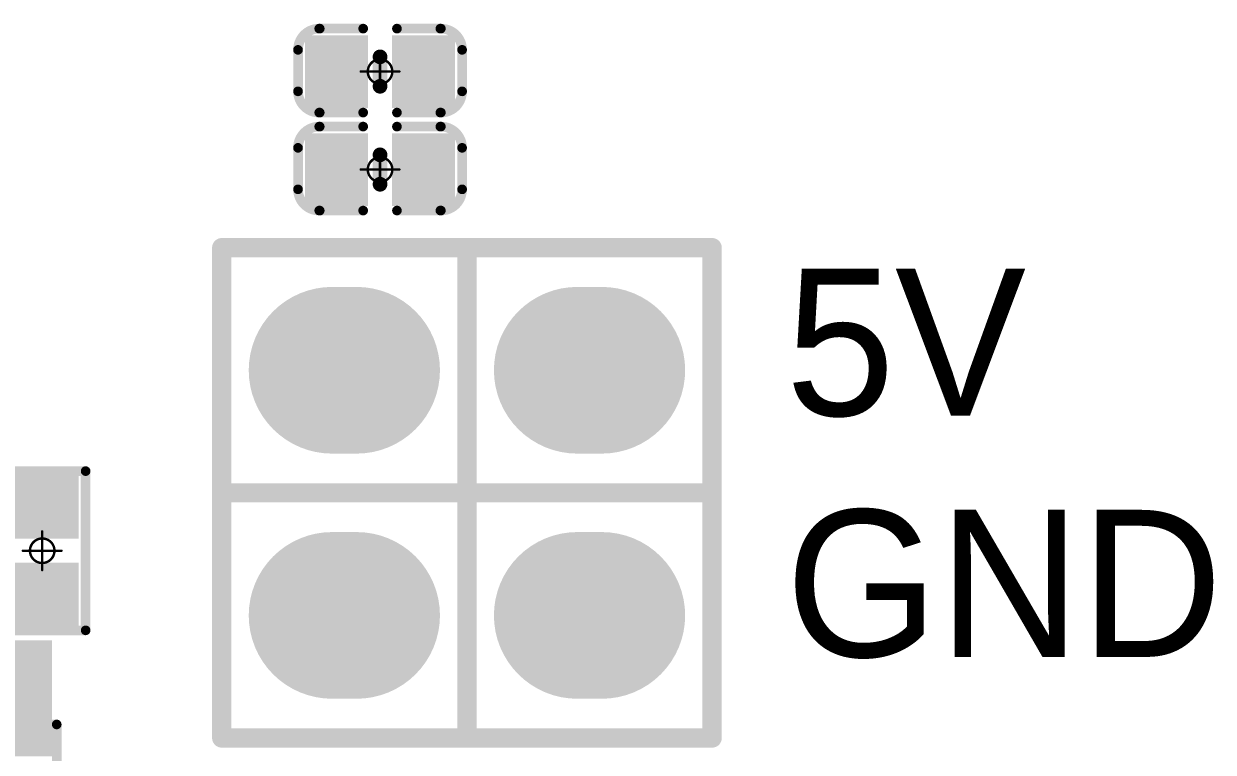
# Model space of a CAD drawing. Header units: millimetres. Extents: x 19.13 to 23.12, y 5.07 to 8.34.
# Drawn here: x 20.6019 to 21.087, y 5.9425 to 6.2397 of the extents above; entities that cross this region are included whole.
import ezdxf

# ---------------------------------------------------------------- set-up
doc = ezdxf.new("R2010")
doc.units = ezdxf.units.MM
doc.header["$MEASUREMENT"] = 0
for name, color, linetype in [('BottomLayer', 5, 'Continuous'), ('BottomSolder', 6, 'Continuous'), ('Mechanical13', 56, 'Continuous'), ('Mechanical15', 56, 'Continuous'), ('MidLayer1', 16, 'Continuous'), ('MidLayer2', 76, 'Continuous'), ('MidLayer3', 90, 'Continuous'), ('MidLayer4', 156, 'Continuous'), ('MultiLayer', 9, 'Continuous'), ('TopLayer', 1, 'Continuous'), ('TopOverlay', 2, 'Continuous'), ('TopPaste', 8, 'Continuous'), ('TopSolder', 216, 'Continuous')]:
    doc.layers.add(name, color=color, linetype=linetype)

# ---------------------------------------------------------------- blocks, each defined once
blk = doc.blocks.new('SOT_323_SC_70__100')
at = {"layer": 'Mechanical13', "const_width": 0.00394}
for points in [[(-0.02756, -0.04331), (-0.02756, 0.04331)], [(0.02756, 0.04331), (-0.02756, 0.04331)], [(0.02756, -0.04331), (0.02756, 0.04331)], [(0.02756, -0.04331), (-0.02756, -0.04331)]]:
    blk.add_lwpolyline(points, dxfattribs=at)
at = {"layer": 'Mechanical13', "const_width": 0.00197}
for points in [[(-0.02854, 0.04331, 1), (-0.02657, 0.04331, 1)], [(-0.02854, 0.04331, 1), (-0.02657, 0.04331, 1)], [(0.02658, 0.04331, 1), (0.02854, 0.04331, 1)], [(0.02658, 0.04331, 1), (0.02854, 0.04331, 1)], [(-0.02854, -0.04331, 1), (-0.02657, -0.04331, 1)], [(-0.02854, -0.04331, 1), (-0.02657, -0.04331, 1)], [(0.02658, -0.04331, 1), (0.02854, -0.04331, 1)], [(0.02658, -0.04331, 1), (0.02854, -0.04331, 1)]]:
    blk.add_lwpolyline(points, format="xyb", close=True, dxfattribs=at)
at = {"layer": 'TopLayer'}
for points in [[(0.05787, 0.01378), (0.05787, 0.0374), (0.0185, 0.01378), (0.0185, 0.0374)], [(-0.0185, -0.01181), (-0.0185, 0.01181), (-0.05787, -0.01181), (-0.05787, 0.01181)], [(0.05787, -0.0374), (0.05787, -0.01378), (0.0185, -0.0374), (0.0185, -0.01378)]]:
    blk.add_solid(points, dxfattribs=at)
at = {"layer": 'TopOverlay', "const_width": 0.00787}
for points in [[(0.00787, 0.03937), (-0.02362, 0.03937)], [(-0.02362, 0.02362), (-0.02362, 0.03937)], [(0.03543, -0.00394), (0.03543, 0.00394)], [(-0.02362, -0.03937), (-0.02362, -0.02362)], [(0.00787, -0.03937), (-0.02362, -0.03937)]]:
    blk.add_lwpolyline(points, dxfattribs=at)
at = {"layer": 'TopOverlay', "const_width": 0.00394}
for points in [[(-0.02559, 0.03937, 1), (-0.02165, 0.03937, 1)], [(-0.02559, 0.03937, 1), (-0.02165, 0.03937, 1)], [(0.00591, 0.03937, 1), (0.00984, 0.03937, 1)], [(-0.02559, 0.02362, 1), (-0.02165, 0.02362, 1)], [(0.03346, 0.00394, 1), (0.0374, 0.00394, 1)], [(0.03346, -0.00394, 1), (0.0374, -0.00394, 1)], [(-0.02559, -0.02362, 1), (-0.02165, -0.02362, 1)], [(-0.02559, -0.03937, 1), (-0.02165, -0.03937, 1)], [(-0.02559, -0.03937, 1), (-0.02165, -0.03937, 1)], [(0.00591, -0.03937, 1), (0.00984, -0.03937, 1)]]:
    blk.add_lwpolyline(points, format="xyb", close=True, dxfattribs=at)
at = {"layer": 'TopPaste'}
for points in [[(0.05787, 0.01378), (0.05787, 0.0374), (0.0185, 0.01378), (0.0185, 0.0374)], [(-0.0185, -0.01181), (-0.0185, 0.01181), (-0.05787, -0.01181), (-0.05787, 0.01181)], [(0.05787, -0.0374), (0.05787, -0.01378), (0.0185, -0.0374), (0.0185, -0.01378)]]:
    blk.add_solid(points, dxfattribs=at)
at = {"layer": 'TopSolder'}
for points in [[(0.06187, 0.00978), (0.06187, 0.0414), (0.0145, 0.00978), (0.0145, 0.0414)], [(-0.0145, -0.01581), (-0.0145, 0.01581), (-0.06187, -0.01581), (-0.06187, 0.01581)], [(0.06187, -0.0414), (0.06187, -0.00978), (0.0145, -0.0414), (0.0145, -0.00978)]]:
    blk.add_solid(points, dxfattribs=at)
blk = doc.blocks.new('C0402_222')
at = {"layer": 'Mechanical15'}
for points, const_width in [([(0.005, 0, 1), (-0.005, 0, 1)], 0.001), ([(-0.00025, 0.00788, 1), (0.00025, 0.00788, 1)], 0.0005), ([(-0.00812, 0, 1), (-0.00762, 0, 1)], 0.0005), ([(-0.00525, 0, 1), (-0.00475, 0, 1)], 0.0005), ([(0.00475, 0, 1), (0.00525, 0, 1)], 0.0005), ([(0.00763, 0, 1), (0.00813, 0, 1)], 0.0005), ([(-0.00025, -0.00787, 1), (0.00025, -0.00787, 1)], 0.0005)]:
    blk.add_lwpolyline(points, format="xyb", close=True, dxfattribs=dict(at, const_width=const_width))
at = {"layer": 'Mechanical15', "const_width": 0.001}
for points in [[(0, -0.00787), (0, 0.00788)], [(-0.00787, 0), (0.00788, 0)]]:
    blk.add_lwpolyline(points, dxfattribs=at)
at = {"layer": 'TopLayer'}
for points in [[(-0.02657, -0.01082), (-0.00886, -0.01082), (-0.02657, 0.01083), (-0.00886, 0.01083)], [(0.00886, -0.01083), (0.02657, -0.01083), (0.00886, 0.01083), (0.02657, 0.01083)]]:
    blk.add_solid(points, dxfattribs=at)
at = {"layer": 'TopOverlay', "const_width": 0.00394}
for points in [[(-0.03346, 0.00886, -0.414214), (-0.0248, 0.01752)], [(0.0248, 0.01752, -0.414214), (0.03346, 0.00886)], [(-0.0248, -0.01673, -0.414214), (-0.03346, -0.00807)], [(0.03346, -0.00807, -0.414214), (0.0248, -0.01673)]]:
    blk.add_lwpolyline(points, format="xyb", dxfattribs=at)
at = {"layer": 'TopOverlay'}
for points, const_width in [([(-0.02578, 0.01752, 1), (-0.02382, 0.01752, 1)], 0.00197), ([(-0.02559, 0.01752, 1), (-0.02362, 0.01752, 1)], 0.00197), ([(-0.00787, 0.01752, 1), (-0.0059, 0.01752, 1)], 0.00197), ([(0.00591, 0.01752, 1), (0.00787, 0.01752, 1)], 0.00197), ([(0.02362, 0.01752, 1), (0.02559, 0.01752, 1)], 0.00197), ([(0.02382, 0.01752, 1), (0.02579, 0.01752, 1)], 0.00197), ([(-0.03445, 0.00886, 1), (-0.03248, 0.00886, 1)], 0.00197), ([(-0.03445, 0.00886, 1), (-0.03248, 0.00886, 1)], 0.00197), ([(0.03248, 0.00886, 1), (0.03445, 0.00886, 1)], 0.00197), ([(0.03248, 0.00886, 1), (0.03445, 0.00886, 1)], 0.00197), ([(-0.0015, 0.006, 1), (0.0015, 0.006, 1)], 0.003), ([(-0.0015, -0.006, 1), (0.0015, -0.006, 1)], 0.003), ([(-0.03445, -0.00807, 1), (-0.03248, -0.00807, 1)], 0.00197), ([(-0.03445, -0.00807, 1), (-0.03248, -0.00807, 1)], 0.00197), ([(0.03248, -0.00807, 1), (0.03445, -0.00807, 1)], 0.00197), ([(0.03248, -0.00807, 1), (0.03445, -0.00807, 1)], 0.00197), ([(-0.02578, -0.01673, 1), (-0.02382, -0.01673, 1)], 0.00197), ([(-0.02559, -0.01673, 1), (-0.02362, -0.01673, 1)], 0.00197), ([(-0.00787, -0.01673, 1), (-0.0059, -0.01673, 1)], 0.00197), ([(0.00591, -0.01673, 1), (0.00787, -0.01673, 1)], 0.00197), ([(0.02362, -0.01673, 1), (0.02559, -0.01673, 1)], 0.00197), ([(0.02382, -0.01673, 1), (0.02579, -0.01673, 1)], 0.00197)]:
    blk.add_lwpolyline(points, format="xyb", close=True, dxfattribs=dict(at, const_width=const_width))
for points, const_width in [([(-0.0246, 0.01752), (-0.00689, 0.01752)], 0.00394), ([(0.00689, 0.01752), (0.02461, 0.01752)], 0.00394), ([(-0.03346, -0.00807), (-0.03346, 0.00886)], 0.00394), ([(0.03346, -0.00807), (0.03346, 0.00886)], 0.00394), ([(0, -0.006), (0, 0.006)], 0.006), ([(-0.0246, -0.01673), (-0.00689, -0.01673)], 0.00394), ([(0.00689, -0.01673), (0.02461, -0.01673)], 0.00394)]:
    blk.add_lwpolyline(points, dxfattribs=dict(at, const_width=const_width))
at = {"layer": 'TopPaste'}
for points in [[(-0.02657, -0.01082), (-0.00886, -0.01082), (-0.02657, 0.01083), (-0.00886, 0.01083)], [(0.00886, -0.01083), (0.02657, -0.01083), (0.00886, 0.01083), (0.02657, 0.01083)]]:
    blk.add_solid(points, dxfattribs=at)
at = {"layer": 'TopSolder'}
for points in [[(-0.03057, -0.01482), (-0.00486, -0.01482), (-0.03057, 0.01483), (-0.00486, 0.01483)], [(0.00486, -0.01483), (0.03057, -0.01483), (0.00486, 0.01483), (0.03057, 0.01483)]]:
    blk.add_solid(points, dxfattribs=at)
blk = doc.blocks.new('C0402_223')
at = {"layer": 'Mechanical15'}
for points, const_width in [([(0.005, 0, 1), (-0.005, 0, 1)], 0.001), ([(-0.00025, 0.00788, 1), (0.00025, 0.00788, 1)], 0.0005), ([(-0.00812, 0, 1), (-0.00762, 0, 1)], 0.0005), ([(-0.00525, 0, 1), (-0.00475, 0, 1)], 0.0005), ([(0.00475, 0, 1), (0.00525, 0, 1)], 0.0005), ([(0.00763, 0, 1), (0.00813, 0, 1)], 0.0005), ([(-0.00025, -0.00787, 1), (0.00025, -0.00787, 1)], 0.0005)]:
    blk.add_lwpolyline(points, format="xyb", close=True, dxfattribs=dict(at, const_width=const_width))
at = {"layer": 'Mechanical15', "const_width": 0.001}
for points in [[(0, -0.00787), (0, 0.00788)], [(-0.00787, 0), (0.00788, 0)]]:
    blk.add_lwpolyline(points, dxfattribs=at)
at = {"layer": 'TopLayer'}
for points in [[(-0.02657, -0.01082), (-0.00886, -0.01082), (-0.02657, 0.01083), (-0.00886, 0.01083)], [(0.00886, -0.01083), (0.02657, -0.01083), (0.00886, 0.01083), (0.02657, 0.01083)]]:
    blk.add_solid(points, dxfattribs=at)
at = {"layer": 'TopOverlay', "const_width": 0.00394}
for points in [[(-0.03346, 0.00886, -0.414214), (-0.0248, 0.01752)], [(0.0248, 0.01752, -0.414214), (0.03346, 0.00886)], [(-0.0248, -0.01673, -0.414214), (-0.03346, -0.00807)], [(0.03346, -0.00807, -0.414214), (0.0248, -0.01673)]]:
    blk.add_lwpolyline(points, format="xyb", dxfattribs=at)
at = {"layer": 'TopOverlay'}
for points, const_width in [([(-0.02578, 0.01752, 1), (-0.02382, 0.01752, 1)], 0.00197), ([(-0.02559, 0.01752, 1), (-0.02362, 0.01752, 1)], 0.00197), ([(-0.00787, 0.01752, 1), (-0.0059, 0.01752, 1)], 0.00197), ([(0.00591, 0.01752, 1), (0.00787, 0.01752, 1)], 0.00197), ([(0.02362, 0.01752, 1), (0.02559, 0.01752, 1)], 0.00197), ([(0.02382, 0.01752, 1), (0.02579, 0.01752, 1)], 0.00197), ([(-0.03445, 0.00886, 1), (-0.03248, 0.00886, 1)], 0.00197), ([(-0.03445, 0.00886, 1), (-0.03248, 0.00886, 1)], 0.00197), ([(0.03248, 0.00886, 1), (0.03445, 0.00886, 1)], 0.00197), ([(0.03248, 0.00886, 1), (0.03445, 0.00886, 1)], 0.00197), ([(-0.0015, 0.006, 1), (0.0015, 0.006, 1)], 0.003), ([(-0.0015, -0.006, 1), (0.0015, -0.006, 1)], 0.003), ([(-0.03445, -0.00807, 1), (-0.03248, -0.00807, 1)], 0.00197), ([(-0.03445, -0.00807, 1), (-0.03248, -0.00807, 1)], 0.00197), ([(0.03248, -0.00807, 1), (0.03445, -0.00807, 1)], 0.00197), ([(0.03248, -0.00807, 1), (0.03445, -0.00807, 1)], 0.00197), ([(-0.02578, -0.01673, 1), (-0.02382, -0.01673, 1)], 0.00197), ([(-0.02559, -0.01673, 1), (-0.02362, -0.01673, 1)], 0.00197), ([(-0.00787, -0.01673, 1), (-0.0059, -0.01673, 1)], 0.00197), ([(0.00591, -0.01673, 1), (0.00787, -0.01673, 1)], 0.00197), ([(0.02362, -0.01673, 1), (0.02559, -0.01673, 1)], 0.00197), ([(0.02382, -0.01673, 1), (0.02579, -0.01673, 1)], 0.00197)]:
    blk.add_lwpolyline(points, format="xyb", close=True, dxfattribs=dict(at, const_width=const_width))
for points, const_width in [([(-0.0246, 0.01752), (-0.00689, 0.01752)], 0.00394), ([(0.00689, 0.01752), (0.02461, 0.01752)], 0.00394), ([(-0.03346, -0.00807), (-0.03346, 0.00886)], 0.00394), ([(0.03346, -0.00807), (0.03346, 0.00886)], 0.00394), ([(0, -0.006), (0, 0.006)], 0.006), ([(-0.0246, -0.01673), (-0.00689, -0.01673)], 0.00394), ([(0.00689, -0.01673), (0.02461, -0.01673)], 0.00394)]:
    blk.add_lwpolyline(points, dxfattribs=dict(at, const_width=const_width))
at = {"layer": 'TopPaste'}
for points in [[(-0.02657, -0.01082), (-0.00886, -0.01082), (-0.02657, 0.01083), (-0.00886, 0.01083)], [(0.00886, -0.01083), (0.02657, -0.01083), (0.00886, 0.01083), (0.02657, 0.01083)]]:
    blk.add_solid(points, dxfattribs=at)
at = {"layer": 'TopSolder'}
for points in [[(-0.03057, -0.01482), (-0.00486, -0.01482), (-0.03057, 0.01483), (-0.00486, 0.01483)], [(0.00486, -0.01483), (0.03057, -0.01483), (0.00486, 0.01483), (0.03057, 0.01483)]]:
    blk.add_solid(points, dxfattribs=at)
blk = doc.blocks.new('R0402_366')
at = {"layer": 'Mechanical15'}
for points, const_width in [([(0.005, 0, 1), (-0.005, 0, 1)], 0.001), ([(-0.00025, 0.00787, 1), (0.00025, 0.00787, 1)], 0.0005), ([(-0.00812, 0, 1), (-0.00762, 0, 1)], 0.0005), ([(-0.00525, 0, 1), (-0.00475, 0, 1)], 0.0005), ([(0.00475, 0, 1), (0.00525, 0, 1)], 0.0005), ([(0.00762, 0, 1), (0.00812, 0, 1)], 0.0005), ([(-0.00025, -0.00787, 1), (0.00025, -0.00787, 1)], 0.0005)]:
    blk.add_lwpolyline(points, format="xyb", close=True, dxfattribs=dict(at, const_width=const_width))
at = {"layer": 'Mechanical15', "const_width": 0.001}
for points in [[(0, -0.00787), (0, 0.00787)], [(0.00787, 0), (-0.00787, 0)]]:
    blk.add_lwpolyline(points, dxfattribs=at)
at = {"layer": 'TopLayer'}
for points in [[(-0.02657, -0.01082), (-0.00886, -0.01082), (-0.02657, 0.01083), (-0.00886, 0.01083)], [(0.00886, -0.01083), (0.02657, -0.01083), (0.00886, 0.01083), (0.02657, 0.01083)]]:
    blk.add_solid(points, dxfattribs=at)
at = {"layer": 'TopOverlay', "const_width": 0.00394}
for points in [[(0.03248, 0.01772), (-0.03248, 0.01772)], [(-0.03248, -0.01772), (-0.03248, 0.01772)], [(0.03248, -0.01772), (0.03248, 0.01772)], [(0.03248, -0.01772), (-0.03248, -0.01772)]]:
    blk.add_lwpolyline(points, dxfattribs=at)
at = {"layer": 'TopOverlay', "const_width": 0.00197}
for points in [[(-0.03346, 0.01772, 1), (-0.0315, 0.01772, 1)], [(-0.03346, 0.01772, 1), (-0.0315, 0.01772, 1)], [(0.0315, 0.01772, 1), (0.03346, 0.01772, 1)], [(0.0315, 0.01772, 1), (0.03346, 0.01772, 1)], [(-0.03346, -0.01772, 1), (-0.0315, -0.01772, 1)], [(-0.03346, -0.01772, 1), (-0.0315, -0.01772, 1)], [(0.0315, -0.01772, 1), (0.03346, -0.01772, 1)], [(0.0315, -0.01772, 1), (0.03346, -0.01772, 1)]]:
    blk.add_lwpolyline(points, format="xyb", close=True, dxfattribs=at)
at = {"layer": 'TopPaste'}
for points in [[(-0.02657, -0.01082), (-0.00886, -0.01082), (-0.02657, 0.01083), (-0.00886, 0.01083)], [(0.00886, -0.01083), (0.02657, -0.01083), (0.00886, 0.01083), (0.02657, 0.01083)]]:
    blk.add_solid(points, dxfattribs=at)
at = {"layer": 'TopSolder'}
for points in [[(-0.03057, -0.01482), (-0.00486, -0.01482), (-0.03057, 0.01483), (-0.00486, 0.01483)], [(0.00486, -0.01483), (0.03057, -0.01483), (0.00486, 0.01483), (0.03057, 0.01483)]]:
    blk.add_solid(points, dxfattribs=at)
blk = doc.blocks.new('H______2_2_504')
at = {"layer": 'BottomLayer', "const_width": 0.06}
for points in [[(-0.055, 0.05), (-0.045, 0.05)], [(0.045, 0.05), (0.055, 0.05)], [(-0.055, -0.05), (-0.045, -0.05)], [(0.045, -0.05), (0.055, -0.05)]]:
    blk.add_lwpolyline(points, dxfattribs=at)
at = {"layer": 'BottomLayer', "const_width": 0.03}
for points in [[(-0.07, 0.05, 1), (-0.04, 0.05, 1)], [(-0.06, 0.05, 1), (-0.03, 0.05, 1)], [(0.03, 0.05, 1), (0.06, 0.05, 1)], [(0.04, 0.05, 1), (0.07, 0.05, 1)], [(-0.07, -0.05, 1), (-0.04, -0.05, 1)], [(-0.06, -0.05, 1), (-0.03, -0.05, 1)], [(0.03, -0.05, 1), (0.06, -0.05, 1)], [(0.04, -0.05, 1), (0.07, -0.05, 1)]]:
    blk.add_lwpolyline(points, format="xyb", close=True, dxfattribs=at)
at = {"layer": 'BottomSolder', "const_width": 0.068}
for points in [[(-0.055, 0.05), (-0.045, 0.05)], [(0.045, 0.05), (0.055, 0.05)], [(-0.055, -0.05), (-0.045, -0.05)], [(0.045, -0.05), (0.055, -0.05)]]:
    blk.add_lwpolyline(points, dxfattribs=at)
at = {"layer": 'BottomSolder', "const_width": 0.034}
for points in [[(-0.072, 0.05, 1), (-0.038, 0.05, 1)], [(-0.062, 0.05, 1), (-0.028, 0.05, 1)], [(0.028, 0.05, 1), (0.062, 0.05, 1)], [(0.038, 0.05, 1), (0.072, 0.05, 1)], [(-0.072, -0.05, 1), (-0.038, -0.05, 1)], [(-0.062, -0.05, 1), (-0.028, -0.05, 1)], [(0.028, -0.05, 1), (0.062, -0.05, 1)], [(0.038, -0.05, 1), (0.072, -0.05, 1)]]:
    blk.add_lwpolyline(points, format="xyb", close=True, dxfattribs=at)
at = {"layer": 'MidLayer1', "const_width": 0.06}
for points in [[(-0.055, 0.05), (-0.045, 0.05)], [(0.045, 0.05), (0.055, 0.05)], [(-0.055, -0.05), (-0.045, -0.05)], [(0.045, -0.05), (0.055, -0.05)]]:
    blk.add_lwpolyline(points, dxfattribs=at)
at = {"layer": 'MidLayer1', "const_width": 0.03}
for points in [[(-0.07, 0.05, 1), (-0.04, 0.05, 1)], [(-0.06, 0.05, 1), (-0.03, 0.05, 1)], [(0.03, 0.05, 1), (0.06, 0.05, 1)], [(0.04, 0.05, 1), (0.07, 0.05, 1)], [(-0.07, -0.05, 1), (-0.04, -0.05, 1)], [(-0.06, -0.05, 1), (-0.03, -0.05, 1)], [(0.03, -0.05, 1), (0.06, -0.05, 1)], [(0.04, -0.05, 1), (0.07, -0.05, 1)]]:
    blk.add_lwpolyline(points, format="xyb", close=True, dxfattribs=at)
at = {"layer": 'MidLayer2', "const_width": 0.06}
for points in [[(-0.055, 0.05), (-0.045, 0.05)], [(0.045, 0.05), (0.055, 0.05)], [(-0.055, -0.05), (-0.045, -0.05)], [(0.045, -0.05), (0.055, -0.05)]]:
    blk.add_lwpolyline(points, dxfattribs=at)
at = {"layer": 'MidLayer2', "const_width": 0.03}
for points in [[(-0.07, 0.05, 1), (-0.04, 0.05, 1)], [(-0.06, 0.05, 1), (-0.03, 0.05, 1)], [(0.03, 0.05, 1), (0.06, 0.05, 1)], [(0.04, 0.05, 1), (0.07, 0.05, 1)], [(-0.07, -0.05, 1), (-0.04, -0.05, 1)], [(-0.06, -0.05, 1), (-0.03, -0.05, 1)], [(0.03, -0.05, 1), (0.06, -0.05, 1)], [(0.04, -0.05, 1), (0.07, -0.05, 1)]]:
    blk.add_lwpolyline(points, format="xyb", close=True, dxfattribs=at)
at = {"layer": 'MidLayer3', "const_width": 0.06}
for points in [[(-0.055, 0.05), (-0.045, 0.05)], [(0.045, 0.05), (0.055, 0.05)], [(-0.055, -0.05), (-0.045, -0.05)], [(0.045, -0.05), (0.055, -0.05)]]:
    blk.add_lwpolyline(points, dxfattribs=at)
at = {"layer": 'MidLayer3', "const_width": 0.03}
for points in [[(-0.07, 0.05, 1), (-0.04, 0.05, 1)], [(-0.06, 0.05, 1), (-0.03, 0.05, 1)], [(0.03, 0.05, 1), (0.06, 0.05, 1)], [(0.04, 0.05, 1), (0.07, 0.05, 1)], [(-0.07, -0.05, 1), (-0.04, -0.05, 1)], [(-0.06, -0.05, 1), (-0.03, -0.05, 1)], [(0.03, -0.05, 1), (0.06, -0.05, 1)], [(0.04, -0.05, 1), (0.07, -0.05, 1)]]:
    blk.add_lwpolyline(points, format="xyb", close=True, dxfattribs=at)
at = {"layer": 'MidLayer4', "const_width": 0.06}
for points in [[(-0.055, 0.05), (-0.045, 0.05)], [(0.045, 0.05), (0.055, 0.05)], [(-0.055, -0.05), (-0.045, -0.05)], [(0.045, -0.05), (0.055, -0.05)]]:
    blk.add_lwpolyline(points, dxfattribs=at)
at = {"layer": 'MidLayer4', "const_width": 0.03}
for points in [[(-0.07, 0.05, 1), (-0.04, 0.05, 1)], [(-0.06, 0.05, 1), (-0.03, 0.05, 1)], [(0.03, 0.05, 1), (0.06, 0.05, 1)], [(0.04, 0.05, 1), (0.07, 0.05, 1)], [(-0.07, -0.05, 1), (-0.04, -0.05, 1)], [(-0.06, -0.05, 1), (-0.03, -0.05, 1)], [(0.03, -0.05, 1), (0.06, -0.05, 1)], [(0.04, -0.05, 1), (0.07, -0.05, 1)]]:
    blk.add_lwpolyline(points, format="xyb", close=True, dxfattribs=at)
at = {"layer": 'MultiLayer', "const_width": 0.06}
for points in [[(-0.055, 0.05), (-0.045, 0.05)], [(0.045, 0.05), (0.055, 0.05)], [(-0.055, -0.05), (-0.045, -0.05)], [(0.045, -0.05), (0.055, -0.05)]]:
    blk.add_lwpolyline(points, dxfattribs=at)
at = {"layer": 'MultiLayer', "const_width": 0.03}
for points in [[(-0.07, 0.05, 1), (-0.04, 0.05, 1)], [(-0.06, 0.05, 1), (-0.03, 0.05, 1)], [(0.03, 0.05, 1), (0.06, 0.05, 1)], [(0.04, 0.05, 1), (0.07, 0.05, 1)], [(-0.07, -0.05, 1), (-0.04, -0.05, 1)], [(-0.06, -0.05, 1), (-0.03, -0.05, 1)], [(0.03, -0.05, 1), (0.06, -0.05, 1)], [(0.04, -0.05, 1), (0.07, -0.05, 1)]]:
    blk.add_lwpolyline(points, format="xyb", close=True, dxfattribs=at)
at = {"layer": 'TopLayer', "const_width": 0.06}
for points in [[(-0.055, 0.05), (-0.045, 0.05)], [(0.045, 0.05), (0.055, 0.05)], [(-0.055, -0.05), (-0.045, -0.05)], [(0.045, -0.05), (0.055, -0.05)]]:
    blk.add_lwpolyline(points, dxfattribs=at)
at = {"layer": 'TopLayer', "const_width": 0.03}
for points in [[(-0.07, 0.05, 1), (-0.04, 0.05, 1)], [(-0.06, 0.05, 1), (-0.03, 0.05, 1)], [(0.03, 0.05, 1), (0.06, 0.05, 1)], [(0.04, 0.05, 1), (0.07, 0.05, 1)], [(-0.07, -0.05, 1), (-0.04, -0.05, 1)], [(-0.06, -0.05, 1), (-0.03, -0.05, 1)], [(0.03, -0.05, 1), (0.06, -0.05, 1)], [(0.04, -0.05, 1), (0.07, -0.05, 1)]]:
    blk.add_lwpolyline(points, format="xyb", close=True, dxfattribs=at)
at = {"layer": 'TopOverlay', "const_width": 0.00787}
for points in [[(-0.1, 0.1), (0.1, 0.1)], [(-0.1, -0.1), (-0.1, 0.1)], [(0, -0.1), (0, 0.1)], [(0.1, -0.1), (0.1, 0.1)], [(-0.1, 0), (0.1, 0)], [(-0.1, -0.1), (0.1, -0.1)]]:
    blk.add_lwpolyline(points, dxfattribs=at)
at = {"layer": 'TopOverlay', "const_width": 0.00394}
for points in [[(-0.10197, 0.1, 1), (-0.09803, 0.1, 1)], [(-0.10197, 0.1, 1), (-0.09803, 0.1, 1)], [(-0.00197, 0.1, 1), (0.00197, 0.1, 1)], [(0.09803, 0.1, 1), (0.10197, 0.1, 1)], [(0.09803, 0.1, 1), (0.10197, 0.1, 1)], [(-0.10197, 0, 1), (-0.09803, 0, 1)], [(0.09803, 0, 1), (0.10197, 0, 1)], [(-0.10197, -0.1, 1), (-0.09803, -0.1, 1)], [(-0.10197, -0.1, 1), (-0.09803, -0.1, 1)], [(-0.00197, -0.1, 1), (0.00197, -0.1, 1)], [(0.09803, -0.1, 1), (0.10197, -0.1, 1)], [(0.09803, -0.1, 1), (0.10197, -0.1, 1)]]:
    blk.add_lwpolyline(points, format="xyb", close=True, dxfattribs=at)
at = {"layer": 'TopSolder', "const_width": 0.068}
for points in [[(-0.055, 0.05), (-0.045, 0.05)], [(0.045, 0.05), (0.055, 0.05)], [(-0.055, -0.05), (-0.045, -0.05)], [(0.045, -0.05), (0.055, -0.05)]]:
    blk.add_lwpolyline(points, dxfattribs=at)
at = {"layer": 'TopSolder', "const_width": 0.034}
for points in [[(-0.072, 0.05, 1), (-0.038, 0.05, 1)], [(-0.062, 0.05, 1), (-0.028, 0.05, 1)], [(0.028, 0.05, 1), (0.062, 0.05, 1)], [(0.038, 0.05, 1), (0.072, 0.05, 1)], [(-0.072, -0.05, 1), (-0.038, -0.05, 1)], [(-0.062, -0.05, 1), (-0.028, -0.05, 1)], [(0.028, -0.05, 1), (0.062, -0.05, 1)], [(0.038, -0.05, 1), (0.072, -0.05, 1)]]:
    blk.add_lwpolyline(points, format="xyb", close=True, dxfattribs=at)

msp = doc.modelspace()

# ---------------------------------------------------------------- block references
for name, p, rotation in [('C0402_223', (20.74719, 6.22016), 360), ('C0402_222', (20.74719, 6.18019), 360), ('H______2_2_504', (20.78263, 6.04831), 360), ('R0402_366', (20.6094, 6.02469), 90), ('SOT_323_SC_70__100', (20.572, 5.92626), 90)]:
    msp.add_blockref(name, p, dxfattribs=dict(rotation=rotation))

# ---------------------------------------------------------------- texts
at = {"layer": 'TopOverlay'}
for s, p in [('5V', (20.91255, 6.0798)), ('GND', (20.91255, 5.98138))]:
    msp.add_text(s, height=0.06, rotation=360, dxfattribs=at).set_placement(p)

doc.saveas('drawing.dxf')
